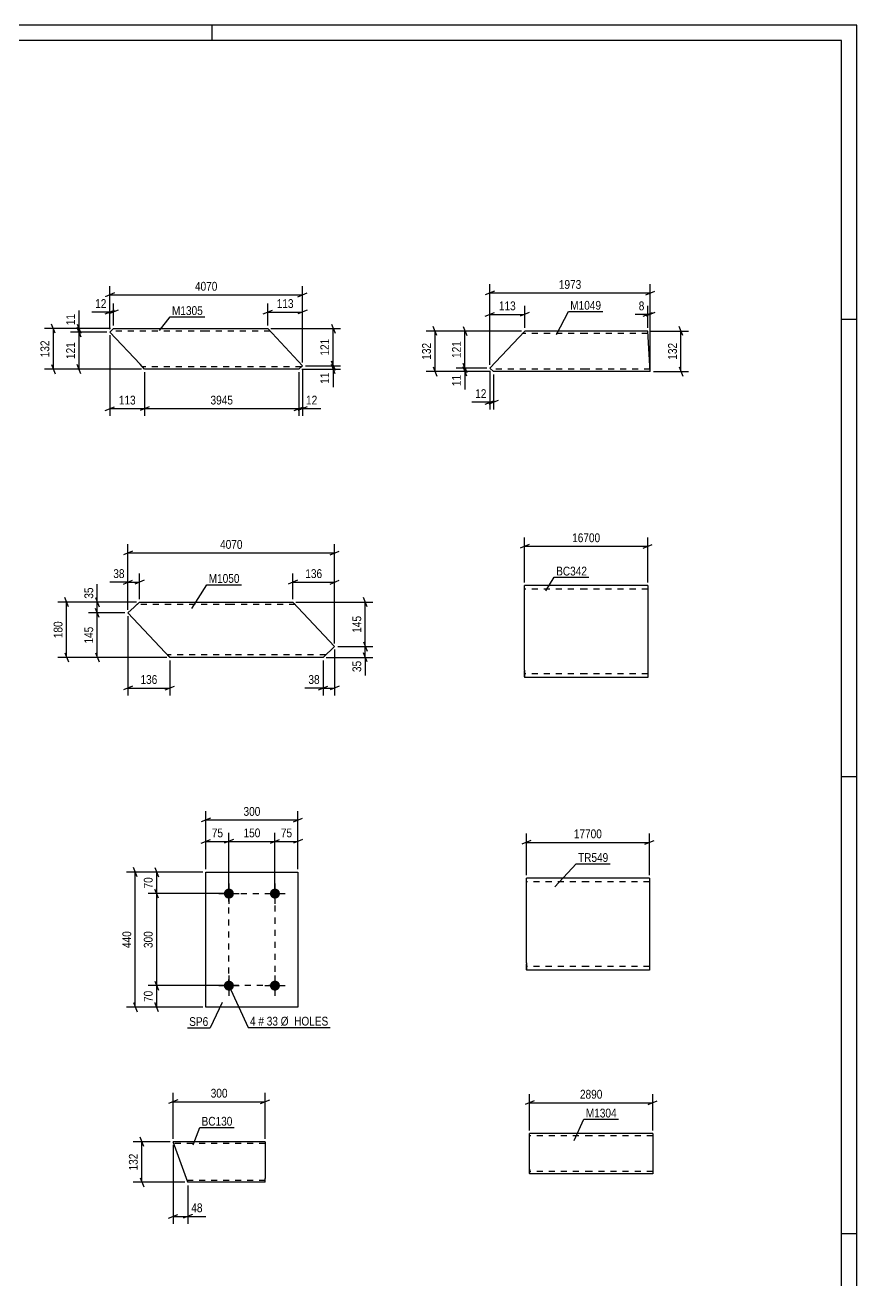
# Model space of a CAD drawing. Header units: millimetres. Extents: x 0 to 1189, y 0 to 841.
# Drawn here: x 918 to 1189, y 432 to 841 of the extents above; entities that cross this region are included whole.
import ezdxf

# ---------------------------------------------------------------- set-up
doc = ezdxf.new("R2010")
doc.units = ezdxf.units.MM
doc.linetypes.add('DXK_LINE_DOT2', pattern=[3.9198, 1.9599, -1.9599])
doc.styles.add('Arial Narrow', font='ARIALN.TTF', dxfattribs={"height": 0.2})

# ---------------------------------------------------------------- blocks, each defined once
blk = doc.blocks.new('Unknown-717048581-1135')
at = {"color": 5, "linetype": 'Continuous'}
for p, q in [((1189, 841), (0, 841)), ((979, 836), (979, 841)), ((1189, 0), (1189, 841)), ((1184, 836), (5, 836)), ((1184, 5), (1184, 836)), ((1189, 745), (1184, 745)), ((1189, 596), (1184, 596)), ((1189, 447), (1184, 447))]:
    blk.add_line(p, q, dxfattribs=at)
blk = doc.blocks.new('Part-717048581-13834 - 13804')
at = {"color": 2, "linetype": 'Continuous'}
for p, q in [((945.61, 740.93), (946.81, 742.06)), ((955.45, 730.46), (945.61, 740.93)), ((946.81, 742.06), (976.96, 742.06)), ((977.06, 742.06), (997.06, 742.06)), ((1008.41, 729.99), (997.06, 742.06)), ((956.96, 728.86), (955.45, 730.46)), ((976.96, 728.86), (956.96, 728.86)), ((1007.2, 728.86), (977.06, 728.86)), ((1007.2, 728.86), (1008.41, 729.99))]:
    blk.add_line(p, q, dxfattribs=at)
at = {"color": 7, "linetype": 'DXK_LINE_DOT2'}
for p, q in [((976.96, 741.26), (945.96, 741.26)), ((997.81, 741.26), (977.06, 741.26)), ((956.84, 728.98), (955.45, 730.46)), ((976.96, 729.66), (956.2, 729.66)), ((1008.05, 729.66), (977.06, 729.66))]:
    blk.add_line(p, q, dxfattribs=at)
blk = doc.blocks.new('Part-717048581-13841 - 13840')
at = {"color": 2, "linetype": 'Continuous'}
for p, q in [((1069.43, 729.22), (1080.78, 741.29)), ((1100.78, 741.29), (1080.78, 741.29)), ((1120.88, 741.29), (1100.88, 741.29)), ((1121.69, 728.09), (1120.88, 741.29)), ((1070.63, 728.09), (1069.43, 729.22)), ((1100.78, 728.09), (1070.63, 728.09)), ((1121.69, 728.09), (1100.88, 728.09))]:
    blk.add_line(p, q, dxfattribs=at)
at = {"color": 7, "linetype": 'DXK_LINE_DOT2'}
for p, q in [((1100.78, 740.49), (1080.03, 740.49)), ((1120.93, 740.49), (1100.88, 740.49)), ((1100.78, 728.89), (1069.78, 728.89)), ((1121.64, 728.89), (1100.88, 728.89)), ((1121.64, 728.89), (1121.64, 728.95))]:
    blk.add_line(p, q, dxfattribs=at)
blk = doc.blocks.new('Part-717048581-13861 - 13860')
at = {"color": 2, "linetype": 'Continuous'}
for p, q in [((953.59, 651.31), (951.53, 649.38)), ((955.29, 652.91), (953.59, 651.31)), ((955.29, 652.91), (985.14, 652.91)), ((985.24, 652.91), (1005.24, 652.91)), ((1005.24, 652.91), (1018.85, 638.45)), ((963.63, 636.51), (951.53, 649.38)), ((1018.85, 638.45), (1015.09, 634.91)), ((965.14, 634.91), (963.63, 636.51)), ((985.14, 634.91), (965.14, 634.91)), ((1015.09, 634.91), (985.24, 634.91))]:
    blk.add_line(p, q, dxfattribs=at)
at = {"color": 7, "linetype": 'DXK_LINE_DOT2'}
for p, q in [((955.29, 652.91), (954.24, 651.93)), ((985.14, 652.11), (954.44, 652.11)), ((1005.99, 652.11), (985.24, 652.11)), ((965.02, 635.04), (963.63, 636.51)), ((985.14, 635.71), (964.39, 635.71)), ((1015.94, 635.71), (985.24, 635.71))]:
    blk.add_line(p, q, dxfattribs=at)
blk = doc.blocks.new('Part-717048581-13868 - 13867')
at = {"color": 2, "linetype": 'Continuous'}
for p, q in [((1102.38, 479.74), (1082.38, 479.74)), ((1082.38, 468.14), (1082.38, 479.74)), ((1122.48, 479.74), (1102.48, 479.74)), ((1122.48, 479.74), (1122.48, 466.54)), ((1082.38, 468.14), (1082.38, 466.54)), ((1102.38, 466.54), (1082.38, 466.54)), ((1122.48, 466.54), (1102.48, 466.54))]:
    blk.add_line(p, q, dxfattribs=at)
at = {"color": 7, "linetype": 'DXK_LINE_DOT2'}
for p, q in [((1102.38, 478.94), (1082.38, 478.94)), ((1122.48, 478.94), (1102.48, 478.94)), ((1082.38, 466.67), (1082.38, 468.14)), ((1082.38, 467.34), (1082.38, 467.4)), ((1102.38, 467.34), (1082.38, 467.34)), ((1122.48, 467.34), (1102.48, 467.34)), ((1122.48, 467.34), (1122.48, 467.4))]:
    blk.add_line(p, q, dxfattribs=at)
blk = doc.blocks.new('Part-717048581-16122 - 16121')
at = {"color": 2, "linetype": 'Continuous'}
for p, q in [((996.23, 477.02), (966.23, 477.02)), ((971.03, 463.82), (966.23, 477.02)), ((996.23, 477.02), (996.23, 476.93)), ((996.23, 476.93), (996.23, 475.82)), ((996.23, 475.82), (996.23, 465.02)), ((996.23, 463.82), (971.03, 463.82)), ((996.23, 463.82), (996.23, 465.02))]:
    blk.add_line(p, q, dxfattribs=at)
at = {"color": 7, "linetype": 'DXK_LINE_DOT2'}
for p, q in [((996.23, 476.42), (966.44, 476.42)), ((996.23, 476.67), (996.23, 475.82)), ((996.23, 464.42), (970.81, 464.42)), ((970.9, 464.17), (971.03, 463.82)), ((996.23, 463.91), (996.23, 464.17)), ((996.23, 463.82), (996.23, 463.91))]:
    blk.add_line(p, q, dxfattribs=at)
blk = doc.blocks.new('Part-717048581-13902 - 13901')
at = {"color": 2, "linetype": 'Continuous'}
for p, q in [((1101.32, 562.93), (1081.32, 562.93)), ((1081.32, 535.33), (1081.32, 562.93)), ((1121.42, 562.93), (1101.42, 562.93)), ((1121.42, 562.93), (1121.42, 532.93)), ((1081.32, 535.33), (1081.32, 532.93)), ((1101.32, 532.93), (1081.32, 532.93)), ((1121.42, 532.93), (1101.42, 532.93))]:
    blk.add_line(p, q, dxfattribs=at)
at = {"color": 7, "linetype": 'DXK_LINE_DOT2'}
for p, q in [((1101.32, 561.73), (1081.32, 561.73)), ((1121.42, 561.73), (1101.42, 561.73)), ((1081.32, 533.11), (1081.32, 535.33)), ((1081.32, 534.13), (1081.32, 534.22)), ((1101.32, 534.13), (1081.32, 534.13)), ((1121.42, 534.13), (1101.42, 534.13)), ((1121.42, 534.13), (1121.42, 534.22))]:
    blk.add_line(p, q, dxfattribs=at)
blk = doc.blocks.new('Part-717048581-13911 - 13910')
at = {"color": 2, "linetype": 'Continuous'}
for p, q in [((976.91, 520.92), (976.91, 564.92)), ((976.91, 564.92), (1006.91, 564.92)), ((1006.91, 564.92), (1006.91, 520.92)), ((1006.91, 520.92), (976.91, 520.92))]:
    blk.add_line(p, q, dxfattribs=at)
blk = doc.blocks.new('Bolt-717048581-13912 - 13910')
at = {"linetype": 'Continuous'}
for points in [[(984.41, 559.57, -1), (984.41, 556.27, -1)], [(999.41, 559.57, -1), (999.41, 556.27, -1)], [(984.41, 529.57, -1), (984.41, 526.27, -1)], [(999.41, 529.57, -1), (999.41, 526.27, -1)]]:
    blk.add_hatch(color=1, dxfattribs=at).paths.add_polyline_path(points)
at = {"color": 1, "linetype": 'Continuous'}
for p, q in [((984.41, 561.22), (984.41, 554.62)), ((999.41, 561.22), (999.41, 554.62)), ((981.11, 557.92), (987.71, 557.92)), ((996.11, 557.92), (1002.71, 557.92)), ((981.11, 527.92), (987.71, 527.92)), ((984.41, 531.22), (984.41, 524.62)), ((996.11, 527.92), (1002.71, 527.92)), ((999.41, 531.22), (999.41, 524.62))]:
    blk.add_line(p, q, dxfattribs=at)
blk = doc.blocks.new('Part-717048581-13993 - 13992')
at = {"color": 2, "linetype": 'Continuous'}
for p, q in [((1100.75, 658.36), (1080.75, 658.36)), ((1080.75, 630.76), (1080.75, 658.36)), ((1120.85, 658.36), (1100.85, 658.36)), ((1120.85, 658.36), (1120.85, 628.36)), ((1080.75, 630.76), (1080.75, 628.36)), ((1100.75, 628.36), (1080.75, 628.36)), ((1120.85, 628.36), (1100.85, 628.36))]:
    blk.add_line(p, q, dxfattribs=at)
at = {"color": 7, "linetype": 'DXK_LINE_DOT2'}
for p, q in [((1100.75, 657.16), (1080.75, 657.16)), ((1120.85, 657.16), (1100.85, 657.16)), ((1080.75, 628.54), (1080.75, 630.76)), ((1080.75, 629.56), (1080.75, 629.65)), ((1100.75, 629.56), (1080.75, 629.56)), ((1120.85, 629.56), (1100.85, 629.56)), ((1120.85, 629.56), (1120.85, 629.65))]:
    blk.add_line(p, q, dxfattribs=at)
blk = doc.blocks.new('Rectangle-717048581-15447 - 13910')
at = {"color": 1, "linetype": 'DXK_LINE_DOT2'}
blk.add_lwpolyline([(984.41, 557.92), (999.41, 557.92), (999.41, 527.92), (984.41, 527.92), (984.41, 557.92)], close=True, dxfattribs=at)
blk = doc.blocks.new('StraightDimension-717048581-15648 - 13804')
at = {"color": 7, "linetype": 'Continuous'}
for p, q in [((945.81, 742.06), (932.76, 742.06)), ((944.61, 740.93), (932.76, 740.93)), ((935.01, 743.56), (936.21, 740.56)), ((936.21, 739.43), (935.01, 742.43)), ((935.61, 740.93), (935.61, 742.06))]:
    blk.add_line(p, q, dxfattribs=at)
at = {"color": 0}
blk.add_wipeout([(934.86, 747.44), (930.66, 747.44), (930.66, 742.59), (934.86, 742.59)], dxfattribs=at)
at = {"color": 7, "linetype": 'Continuous'}
blk.add_line((935.61, 742.06), (935.61, 747.97), dxfattribs=at)
blk.add_line((935.61, 742.06), (935.61, 747.97), dxfattribs=at)
at = {"color": 3, "style": 'Arial Narrow'}
blk.add_text('11', height=2.863, rotation=90.0002, dxfattribs=at).set_placement((934.26, 743.19))
blk = doc.blocks.new('StraightDimension-717048581-14058 - 13804')
at = {"color": 7, "linetype": 'Continuous'}
for p, q in [((947.11, 753.68), (944.11, 752.48)), ((945.61, 741.93), (945.61, 755.93)), ((945.61, 753.08), (1008.41, 753.08)), ((1006.91, 752.48), (1009.91, 753.68)), ((1008.41, 730.99), (1008.41, 755.93))]:
    blk.add_line(p, q, dxfattribs=at)
at = {"color": 0}
blk.add_wipeout([(981.26, 753.83), (981.26, 758.03), (972.75, 758.03), (972.75, 753.83)], dxfattribs=at)
at = {"color": 3, "style": 'Arial Narrow'}
blk.add_text('4070', height=2.863, dxfattribs=at).set_placement((973.35, 754.43))
blk = doc.blocks.new('StraightDimension-717048581-14034 - 13804')
at = {"color": 7, "linetype": 'Continuous'}
for p, q in [((997.06, 743.06), (997.06, 750.31)), ((1008.41, 730.99), (1008.41, 750.31)), ((995.56, 746.86), (998.56, 748.06)), ((997.06, 747.46), (1008.41, 747.46)), ((1009.91, 748.06), (1006.91, 746.86))]:
    blk.add_line(p, q, dxfattribs=at)
at = {"color": 0}
blk.add_wipeout([(1006.07, 748.21), (1006.07, 752.41), (999.39, 752.41), (999.39, 748.21)], dxfattribs=at)
at = {"color": 3, "style": 'Arial Narrow'}
blk.add_text('113', height=2.863, dxfattribs=at).set_placement((999.99, 748.81))
blk = doc.blocks.new('StraightDimension-717048581-14038 - 13804')
at = {"color": 7, "linetype": 'Continuous'}
for p, q in [((945.61, 741.93), (945.61, 750.31)), ((946.81, 743.06), (946.81, 750.31)), ((944.11, 746.86), (947.11, 748.06)), ((948.31, 748.06), (945.31, 746.86)), ((945.61, 747.46), (946.81, 747.46))]:
    blk.add_line(p, q, dxfattribs=at)
at = {"color": 0}
blk.add_wipeout([(945.08, 748.21), (945.08, 752.41), (940.23, 752.41), (940.23, 748.21)], dxfattribs=at)
at = {"color": 7, "linetype": 'Continuous'}
blk.add_line((945.61, 747.46), (939.7, 747.46), dxfattribs=at)
blk.add_line((945.61, 747.46), (939.7, 747.46), dxfattribs=at)
at = {"color": 3, "style": 'Arial Narrow'}
blk.add_text('12', height=2.863, dxfattribs=at).set_placement((940.83, 748.81))
blk = doc.blocks.new('StraightDimension-717048581-15649 - 13804')
at = {"color": 7, "linetype": 'Continuous'}
for p, q in [((944.61, 740.93), (932.76, 740.93)), ((935.01, 742.43), (936.21, 739.43)), ((935.61, 728.86), (935.61, 740.93)), ((955.96, 728.86), (932.76, 728.86)), ((936.21, 727.36), (935.01, 730.36))]:
    blk.add_line(p, q, dxfattribs=at)
at = {"color": 0}
blk.add_wipeout([(934.86, 738.24), (930.66, 738.24), (930.66, 731.55), (934.86, 731.55)], dxfattribs=at)
at = {"color": 3, "style": 'Arial Narrow'}
blk.add_text('121', height=2.863, rotation=90.0002, dxfattribs=at).set_placement((934.26, 732.15))
blk = doc.blocks.new('StraightDimension-717048581-15700 - 13804')
at = {"color": 7, "linetype": 'Continuous'}
for p, q in [((998.06, 742.06), (1020.81, 742.06)), ((1017.81, 743.56), (1019.01, 740.56)), ((1018.41, 729.99), (1018.41, 742.06)), ((1009.41, 729.99), (1020.81, 729.99)), ((1019.01, 728.49), (1017.81, 731.49))]:
    blk.add_line(p, q, dxfattribs=at)
at = {"color": 0}
blk.add_wipeout([(1017.66, 739.37), (1013.46, 739.37), (1013.46, 732.68), (1017.66, 732.68)], dxfattribs=at)
at = {"color": 3, "style": 'Arial Narrow'}
blk.add_text('121', height=2.863, rotation=90.0002, dxfattribs=at).set_placement((1017.06, 733.28))
blk = doc.blocks.new('StraightDimension-717048581-15701 - 13804')
at = {"color": 7, "linetype": 'Continuous'}
for p, q in [((1008.2, 728.86), (1020.81, 728.86)), ((1009.41, 729.99), (1020.81, 729.99)), ((1017.81, 731.49), (1019.01, 728.49)), ((1019.01, 727.36), (1017.81, 730.36)), ((1018.41, 728.86), (1018.41, 729.99))]:
    blk.add_line(p, q, dxfattribs=at)
at = {"color": 0}
blk.add_wipeout([(1017.66, 728.34), (1013.46, 728.34), (1013.46, 723.48), (1017.66, 723.48)], dxfattribs=at)
at = {"color": 7, "linetype": 'Continuous'}
blk.add_line((1018.41, 728.86), (1018.41, 722.95), dxfattribs=at)
blk.add_line((1018.41, 728.86), (1018.41, 722.95), dxfattribs=at)
at = {"color": 3, "style": 'Arial Narrow'}
blk.add_text('11', height=2.863, rotation=90.0002, dxfattribs=at).set_placement((1017.06, 724.08))
blk = doc.blocks.new('StraightDimension-717048581-15815 - 13804')
at = {"color": 7, "linetype": 'Continuous'}
for p, q in [((945.81, 742.06), (924.38, 742.06)), ((927.83, 740.56), (926.63, 743.56)), ((927.23, 728.86), (927.23, 742.06)), ((955.96, 728.86), (924.38, 728.86)), ((926.63, 730.36), (927.83, 727.36))]:
    blk.add_line(p, q, dxfattribs=at)
at = {"color": 0}
blk.add_wipeout([(926.48, 738.8), (922.28, 738.8), (922.28, 732.12), (926.48, 732.12)], dxfattribs=at)
at = {"color": 3, "style": 'Arial Narrow'}
blk.add_text('132', height=2.863, rotation=90.0002, dxfattribs=at).set_placement((925.88, 732.72))
blk = doc.blocks.new('StraightDimension-717048581-15835 - 13804')
at = {"color": 7, "linetype": 'Continuous'}
for p, q in [((1008.41, 728.99), (1008.41, 713.59)), ((1007.2, 727.86), (1007.2, 713.59)), ((1005.7, 715.39), (1008.7, 716.59)), ((1009.91, 716.59), (1006.91, 715.39)), ((1007.2, 715.99), (1008.41, 715.99))]:
    blk.add_line(p, q, dxfattribs=at)
at = {"color": 0}
blk.add_wipeout([(1013.79, 716.74), (1013.79, 720.94), (1008.93, 720.94), (1008.93, 716.74)], dxfattribs=at)
at = {"color": 7, "linetype": 'Continuous'}
blk.add_line((1008.41, 715.99), (1014.31, 715.99), dxfattribs=at)
blk.add_line((1008.41, 715.99), (1014.31, 715.99), dxfattribs=at)
at = {"color": 3, "style": 'Arial Narrow'}
blk.add_text('12', height=2.863, dxfattribs=at).set_placement((1009.53, 717.34))
blk = doc.blocks.new('StraightDimension-717048581-15836 - 13804')
at = {"color": 7, "linetype": 'Continuous'}
for p, q in [((956.96, 727.86), (956.96, 713.59)), ((1007.2, 727.86), (1007.2, 713.59)), ((958.46, 716.59), (955.46, 715.39)), ((956.96, 715.99), (1007.2, 715.99)), ((1005.7, 715.39), (1008.7, 716.59))]:
    blk.add_line(p, q, dxfattribs=at)
at = {"color": 0}
blk.add_wipeout([(986.34, 716.74), (986.34, 720.94), (977.82, 720.94), (977.82, 716.74)], dxfattribs=at)
at = {"color": 3, "style": 'Arial Narrow'}
blk.add_text('3945', height=2.863, dxfattribs=at).set_placement((978.42, 717.34))
blk = doc.blocks.new('StraightDimension-717048581-15837 - 13804')
at = {"color": 7, "linetype": 'Continuous'}
for p, q in [((945.61, 739.93), (945.61, 713.59)), ((956.96, 727.86), (956.96, 713.59)), ((944.11, 715.39), (947.11, 716.59)), ((945.61, 715.99), (956.96, 715.99)), ((958.46, 716.59), (955.46, 715.39))]:
    blk.add_line(p, q, dxfattribs=at)
at = {"color": 0}
blk.add_wipeout([(954.62, 716.74), (954.62, 720.94), (947.94, 720.94), (947.94, 716.74)], dxfattribs=at)
at = {"color": 3, "style": 'Arial Narrow'}
blk.add_text('113', height=2.863, dxfattribs=at).set_placement((948.54, 717.34))
blk = doc.blocks.new('StraightDimension-717048581-14088 - 13840')
at = {"color": 7, "linetype": 'Continuous'}
for p, q in [((1070.93, 754.29), (1067.93, 753.09)), ((1069.43, 730.22), (1069.43, 756.54)), ((1069.43, 753.69), (1121.69, 753.69)), ((1120.19, 753.09), (1123.19, 754.29)), ((1121.69, 729.09), (1121.69, 756.54))]:
    blk.add_line(p, q, dxfattribs=at)
at = {"color": 0}
blk.add_wipeout([(1099.82, 754.44), (1099.82, 758.64), (1091.3, 758.64), (1091.3, 754.44)], dxfattribs=at)
at = {"color": 3, "style": 'Arial Narrow'}
blk.add_text('1973', height=2.863, dxfattribs=at).set_placement((1091.9, 755.04))
blk = doc.blocks.new('StraightDimension-717048581-14082 - 13840')
at = {"color": 7, "linetype": 'Continuous'}
for p, q in [((1121.88, 741.29), (1134.09, 741.29)), ((1132.29, 739.79), (1131.09, 742.79)), ((1131.69, 728.09), (1131.69, 741.29)), ((1122.69, 728.09), (1134.09, 728.09)), ((1131.09, 729.59), (1132.29, 726.59))]:
    blk.add_line(p, q, dxfattribs=at)
at = {"color": 0}
blk.add_wipeout([(1130.94, 738.03), (1126.74, 738.03), (1126.74, 731.34), (1130.94, 731.34)], dxfattribs=at)
at = {"color": 3, "style": 'Arial Narrow'}
blk.add_text('132', height=2.863, rotation=90.0002, dxfattribs=at).set_placement((1130.34, 731.94))
blk = doc.blocks.new('StraightDimension-717048581-14062 - 13840')
at = {"color": 7, "linetype": 'Continuous'}
for p, q in [((1120.88, 742.29), (1120.88, 749.55)), ((1121.69, 729.09), (1121.69, 749.55)), ((1119.38, 746.1), (1122.38, 747.3)), ((1123.19, 747.3), (1120.19, 746.1)), ((1120.88, 746.7), (1121.69, 746.7))]:
    blk.add_line(p, q, dxfattribs=at)
at = {"color": 0}
blk.add_wipeout([(1120.36, 747.45), (1120.36, 751.65), (1117.33, 751.65), (1117.33, 747.45)], dxfattribs=at)
at = {"color": 7, "linetype": 'Continuous'}
blk.add_line((1120.88, 746.7), (1116.8, 746.7), dxfattribs=at)
blk.add_line((1120.88, 746.7), (1116.8, 746.7), dxfattribs=at)
at = {"color": 3, "style": 'Arial Narrow'}
blk.add_text('8', height=2.86, dxfattribs=at).set_placement((1117.93, 748.05))
blk = doc.blocks.new('StraightDimension-717048581-15878 - 13840')
at = {"color": 7, "linetype": 'Continuous'}
for p, q in [((1079.78, 741.29), (1058.46, 741.29)), ((1060.71, 742.79), (1061.91, 739.79)), ((1061.31, 729.22), (1061.31, 741.29)), ((1068.43, 729.22), (1058.46, 729.22)), ((1061.91, 727.72), (1060.71, 730.72))]:
    blk.add_line(p, q, dxfattribs=at)
at = {"color": 0}
blk.add_wipeout([(1060.56, 738.59), (1056.36, 738.59), (1056.36, 731.91), (1060.56, 731.91)], dxfattribs=at)
at = {"color": 3, "style": 'Arial Narrow'}
blk.add_text('121', height=2.863, rotation=90.0002, dxfattribs=at).set_placement((1059.96, 732.51))
blk = doc.blocks.new('StraightDimension-717048581-14070 - 13840')
at = {"color": 7, "linetype": 'Continuous'}
for p, q in [((1069.43, 728.22), (1069.43, 715.69)), ((1070.63, 727.09), (1070.63, 715.69)), ((1067.93, 717.49), (1070.93, 718.69)), ((1072.13, 718.69), (1069.13, 717.49)), ((1069.43, 718.09), (1070.63, 718.09))]:
    blk.add_line(p, q, dxfattribs=at)
at = {"color": 0}
blk.add_wipeout([(1068.91, 718.84), (1068.91, 723.04), (1064.05, 723.04), (1064.05, 718.84)], dxfattribs=at)
at = {"color": 7, "linetype": 'Continuous'}
blk.add_line((1069.43, 718.09), (1063.52, 718.09), dxfattribs=at)
blk.add_line((1069.43, 718.09), (1063.52, 718.09), dxfattribs=at)
at = {"color": 3, "style": 'Arial Narrow'}
blk.add_text('12', height=2.863, dxfattribs=at).set_placement((1064.65, 719.44))
blk = doc.blocks.new('StraightDimension-717048581-14066 - 13840')
at = {"color": 7, "linetype": 'Continuous'}
for p, q in [((1069.43, 730.22), (1069.43, 749.55)), ((1080.78, 742.29), (1080.78, 749.55)), ((1067.93, 746.1), (1070.93, 747.3)), ((1069.43, 746.7), (1080.78, 746.7)), ((1082.28, 747.3), (1079.28, 746.1))]:
    blk.add_line(p, q, dxfattribs=at)
at = {"color": 0}
blk.add_wipeout([(1078.45, 747.45), (1078.45, 751.65), (1071.76, 751.65), (1071.76, 747.45)], dxfattribs=at)
at = {"color": 3, "style": 'Arial Narrow'}
blk.add_text('113', height=2.863, dxfattribs=at).set_placement((1072.36, 748.05))
blk = doc.blocks.new('StraightDimension-717048581-15879 - 13840')
at = {"color": 7, "linetype": 'Continuous'}
for p, q in [((1068.43, 729.22), (1058.46, 729.22)), ((1069.63, 728.09), (1058.46, 728.09)), ((1060.71, 730.72), (1061.91, 727.72)), ((1061.91, 726.59), (1060.71, 729.59)), ((1061.31, 728.09), (1061.31, 729.22))]:
    blk.add_line(p, q, dxfattribs=at)
at = {"color": 0}
blk.add_wipeout([(1060.56, 727.56), (1056.36, 727.56), (1056.36, 722.71), (1060.56, 722.71)], dxfattribs=at)
at = {"color": 7, "linetype": 'Continuous'}
blk.add_line((1061.31, 728.09), (1061.31, 722.18), dxfattribs=at)
blk.add_line((1061.31, 728.09), (1061.31, 722.18), dxfattribs=at)
at = {"color": 3, "style": 'Arial Narrow'}
blk.add_text('11', height=2.863, rotation=90.0002, dxfattribs=at).set_placement((1059.96, 723.31))
blk = doc.blocks.new('StraightDimension-717048581-15978 - 13840')
at = {"color": 7, "linetype": 'Continuous'}
for p, q in [((1079.78, 741.29), (1048.7, 741.29)), ((1052.15, 739.79), (1050.95, 742.79)), ((1051.55, 728.09), (1051.55, 741.29)), ((1069.63, 728.09), (1048.7, 728.09)), ((1050.95, 729.59), (1052.15, 726.59))]:
    blk.add_line(p, q, dxfattribs=at)
at = {"color": 0}
blk.add_wipeout([(1050.8, 738.03), (1046.6, 738.03), (1046.6, 731.34), (1050.8, 731.34)], dxfattribs=at)
at = {"color": 3, "style": 'Arial Narrow'}
blk.add_text('132', height=2.863, rotation=90.0002, dxfattribs=at).set_placement((1050.2, 731.94))
blk = doc.blocks.new('StraightDimension-717048581-14134 - 13860')
at = {"color": 7, "linetype": 'Continuous'}
for p, q in [((950.03, 658.83), (953.03, 660.03)), ((951.53, 650.38), (951.53, 662.28)), ((951.53, 659.43), (955.29, 659.43)), ((956.79, 660.03), (953.79, 658.83)), ((955.29, 653.91), (955.29, 662.28))]:
    blk.add_line(p, q, dxfattribs=at)
at = {"color": 0}
blk.add_wipeout([(951.01, 660.18), (951.01, 664.38), (946.15, 664.38), (946.15, 660.18)], dxfattribs=at)
at = {"color": 7, "linetype": 'Continuous'}
blk.add_line((951.53, 659.43), (945.63, 659.43), dxfattribs=at)
blk.add_line((951.53, 659.43), (945.63, 659.43), dxfattribs=at)
at = {"color": 3, "style": 'Arial Narrow'}
blk.add_text('38', height=2.863, dxfattribs=at).set_placement((946.75, 660.78))
blk = doc.blocks.new('StraightDimension-717048581-14126 - 13860')
at = {"color": 7, "linetype": 'Continuous'}
for p, q in [((951.53, 648.38), (951.53, 622.51)), ((965.14, 633.91), (965.14, 622.51)), ((953.03, 625.51), (950.03, 624.31)), ((951.53, 624.91), (965.14, 624.91)), ((963.64, 624.31), (966.64, 625.51))]:
    blk.add_line(p, q, dxfattribs=at)
at = {"color": 0}
blk.add_wipeout([(961.68, 625.66), (961.68, 629.86), (954.99, 629.86), (954.99, 625.66)], dxfattribs=at)
at = {"color": 3, "style": 'Arial Narrow'}
blk.add_text('136', height=2.863, dxfattribs=at).set_placement((955.59, 626.26))
blk = doc.blocks.new('StraightDimension-717048581-14138 - 13860')
at = {"color": 7, "linetype": 'Continuous'}
for p, q in [((940.93, 654.41), (942.13, 651.41)), ((954.29, 652.91), (938.68, 652.91)), ((942.13, 647.88), (940.93, 650.88)), ((941.53, 649.38), (941.53, 652.91)), ((950.53, 649.38), (938.68, 649.38))]:
    blk.add_line(p, q, dxfattribs=at)
at = {"color": 0}
blk.add_wipeout([(940.78, 658.3), (936.58, 658.3), (936.58, 653.44), (940.78, 653.44)], dxfattribs=at)
at = {"color": 7, "linetype": 'Continuous'}
blk.add_line((941.53, 652.91), (941.53, 658.82), dxfattribs=at)
blk.add_line((941.53, 652.91), (941.53, 658.82), dxfattribs=at)
at = {"color": 3, "style": 'Arial Narrow'}
blk.add_text('35', height=2.863, rotation=90.0002, dxfattribs=at).set_placement((940.18, 654.04))
blk = doc.blocks.new('StraightDimension-717048581-14130 - 13860')
at = {"color": 7, "linetype": 'Continuous'}
for p, q in [((1006.74, 660.03), (1003.74, 658.83)), ((1005.24, 653.91), (1005.24, 662.28)), ((1005.24, 659.43), (1018.85, 659.43)), ((1017.35, 658.83), (1020.35, 660.03)), ((1018.85, 639.45), (1018.85, 662.28))]:
    blk.add_line(p, q, dxfattribs=at)
at = {"color": 0}
blk.add_wipeout([(1015.38, 660.18), (1015.38, 664.38), (1008.7, 664.38), (1008.7, 660.18)], dxfattribs=at)
at = {"color": 3, "style": 'Arial Narrow'}
blk.add_text('136', height=2.863, dxfattribs=at).set_placement((1009.3, 660.78))
blk = doc.blocks.new('StraightDimension-717048581-14122 - 13860')
at = {"color": 7, "linetype": 'Continuous'}
for p, q in [((1018.85, 637.45), (1018.85, 622.51)), ((1015.09, 633.91), (1015.09, 622.51)), ((1013.59, 624.31), (1016.59, 625.51)), ((1015.09, 624.91), (1018.85, 624.91)), ((1020.35, 625.51), (1017.35, 624.31))]:
    blk.add_line(p, q, dxfattribs=at)
at = {"color": 0}
blk.add_wipeout([(1014.56, 625.66), (1014.56, 629.86), (1009.71, 629.86), (1009.71, 625.66)], dxfattribs=at)
at = {"color": 7, "linetype": 'Continuous'}
blk.add_line((1015.09, 624.91), (1009.18, 624.91), dxfattribs=at)
blk.add_line((1015.09, 624.91), (1009.18, 624.91), dxfattribs=at)
at = {"color": 3, "style": 'Arial Narrow'}
blk.add_text('38', height=2.863, dxfattribs=at).set_placement((1010.31, 626.26))
blk = doc.blocks.new('StraightDimension-717048581-14139 - 13860')
at = {"color": 7, "linetype": 'Continuous'}
for p, q in [((942.13, 647.88), (940.93, 650.88)), ((950.53, 649.38), (938.68, 649.38)), ((941.53, 634.91), (941.53, 649.38)), ((964.14, 634.91), (938.68, 634.91)), ((940.93, 636.41), (942.13, 633.41))]:
    blk.add_line(p, q, dxfattribs=at)
at = {"color": 0}
blk.add_wipeout([(940.78, 645.49), (936.58, 645.49), (936.58, 638.81), (940.78, 638.81)], dxfattribs=at)
at = {"color": 3, "style": 'Arial Narrow'}
blk.add_text('145', height=2.863, rotation=90.0002, dxfattribs=at).set_placement((940.18, 639.41))
blk = doc.blocks.new('StraightDimension-717048581-14146 - 13860')
at = {"color": 7, "linetype": 'Continuous'}
for p, q in [((1029.45, 651.41), (1028.25, 654.41)), ((1006.24, 652.91), (1031.25, 652.91)), ((1028.85, 638.45), (1028.85, 652.91)), ((1019.85, 638.45), (1031.25, 638.45)), ((1028.25, 639.95), (1029.45, 636.95))]:
    blk.add_line(p, q, dxfattribs=at)
at = {"color": 0}
blk.add_wipeout([(1028.1, 649.02), (1023.9, 649.02), (1023.9, 642.34), (1028.1, 642.34)], dxfattribs=at)
at = {"color": 3, "style": 'Arial Narrow'}
blk.add_text('145', height=2.863, rotation=90.0002, dxfattribs=at).set_placement((1027.5, 642.94))
blk = doc.blocks.new('StraightDimension-717048581-14147 - 13860')
at = {"color": 7, "linetype": 'Continuous'}
for p, q in [((1019.85, 638.45), (1031.25, 638.45)), ((1028.25, 639.95), (1029.45, 636.95)), ((1028.85, 634.91), (1028.85, 638.45)), ((1016.09, 634.91), (1031.25, 634.91)), ((1029.45, 633.41), (1028.25, 636.41))]:
    blk.add_line(p, q, dxfattribs=at)
at = {"color": 0}
blk.add_wipeout([(1028.1, 634.39), (1023.9, 634.39), (1023.9, 629.53), (1028.1, 629.53)], dxfattribs=at)
at = {"color": 7, "linetype": 'Continuous'}
blk.add_line((1028.85, 634.91), (1028.85, 629.01), dxfattribs=at)
blk.add_line((1028.85, 634.91), (1028.85, 629.01), dxfattribs=at)
at = {"color": 3, "style": 'Arial Narrow'}
blk.add_text('35', height=2.863, rotation=90.0002, dxfattribs=at).set_placement((1027.5, 630.13))
blk = doc.blocks.new('StraightDimension-717048581-14154 - 13860')
at = {"color": 7, "linetype": 'Continuous'}
for p, q in [((951.53, 650.38), (951.53, 671.8)), ((1018.85, 639.45), (1018.85, 671.8)), ((953.03, 669.55), (950.03, 668.35)), ((951.53, 668.95), (1018.85, 668.95)), ((1017.35, 668.35), (1020.35, 669.55))]:
    blk.add_line(p, q, dxfattribs=at)
at = {"color": 0}
blk.add_wipeout([(989.44, 669.7), (989.44, 673.9), (980.93, 673.9), (980.93, 669.7)], dxfattribs=at)
at = {"color": 3, "style": 'Arial Narrow'}
blk.add_text('4070', height=2.863, dxfattribs=at).set_placement((981.53, 670.3))
blk = doc.blocks.new('StraightDimension-717048581-16091 - 13860')
at = {"color": 7, "linetype": 'Continuous'}
for p, q in [((932.13, 651.41), (930.93, 654.41)), ((954.29, 652.91), (928.68, 652.91)), ((931.53, 634.91), (931.53, 652.91)), ((964.14, 634.91), (928.68, 634.91)), ((930.93, 636.41), (932.13, 633.41))]:
    blk.add_line(p, q, dxfattribs=at)
at = {"color": 0}
blk.add_wipeout([(930.78, 647.26), (926.58, 647.26), (926.58, 640.57), (930.78, 640.57)], dxfattribs=at)
at = {"color": 3, "style": 'Arial Narrow'}
blk.add_text('180', height=2.863, rotation=90.0002, dxfattribs=at).set_placement((930.18, 641.17))
blk = doc.blocks.new('StraightDimension-717048581-14158 - 13867')
at = {"color": 7, "linetype": 'Continuous'}
for p, q in [((1082.38, 480.74), (1082.38, 492.59)), ((1122.48, 480.74), (1122.48, 492.59)), ((1083.88, 490.34), (1080.88, 489.14)), ((1082.38, 489.74), (1122.48, 489.74)), ((1120.98, 489.14), (1123.98, 490.34))]:
    blk.add_line(p, q, dxfattribs=at)
at = {"color": 0}
blk.add_wipeout([(1106.69, 490.49), (1106.69, 494.69), (1098.18, 494.69), (1098.18, 490.49)], dxfattribs=at)
at = {"color": 3, "style": 'Arial Narrow'}
blk.add_text('2890', height=2.863, dxfattribs=at).set_placement((1098.78, 491.09))
blk = doc.blocks.new('StraightDimension-717048581-16128 - 16121')
at = {"color": 7, "linetype": 'Continuous'}
for p, q in [((966.23, 478.02), (966.23, 492.93)), ((996.23, 478.02), (996.23, 492.93)), ((967.73, 490.68), (964.73, 489.48)), ((966.23, 490.08), (996.23, 490.08)), ((994.73, 489.48), (997.73, 490.68))]:
    blk.add_line(p, q, dxfattribs=at)
at = {"color": 0}
blk.add_wipeout([(984.57, 490.83), (984.57, 495.03), (977.88, 495.03), (977.88, 490.83)], dxfattribs=at)
at = {"color": 3, "style": 'Arial Narrow'}
blk.add_text('300', height=2.863, dxfattribs=at).set_placement((978.48, 491.43))
blk = doc.blocks.new('StraightDimension-717048581-16157 - 16121')
at = {"color": 7, "linetype": 'Continuous'}
for p, q in [((956.65, 475.52), (955.45, 478.52)), ((965.23, 477.02), (953.2, 477.02)), ((956.05, 463.82), (956.05, 477.02)), ((970.03, 463.82), (953.2, 463.82)), ((955.45, 465.32), (956.65, 462.32))]:
    blk.add_line(p, q, dxfattribs=at)
at = {"color": 0}
blk.add_wipeout([(955.3, 473.76), (951.1, 473.76), (951.1, 467.08), (955.3, 467.08)], dxfattribs=at)
at = {"color": 3, "style": 'Arial Narrow'}
blk.add_text('132', height=2.863, rotation=90.0002, dxfattribs=at).set_placement((954.7, 467.68))
blk = doc.blocks.new('StraightDimension-717048581-16139 - 16121')
at = {"color": 7, "linetype": 'Continuous'}
for p, q in [((966.23, 476.02), (966.23, 450.32)), ((971.03, 462.82), (971.03, 450.32)), ((964.73, 452.12), (967.73, 453.32)), ((966.23, 452.72), (971.03, 452.72)), ((972.53, 453.32), (969.53, 452.12))]:
    blk.add_line(p, q, dxfattribs=at)
at = {"color": 0}
blk.add_wipeout([(976.41, 453.47), (976.41, 457.67), (971.55, 457.67), (971.55, 453.47)], dxfattribs=at)
at = {"color": 7, "linetype": 'Continuous'}
blk.add_line((971.03, 452.72), (976.94, 452.72), dxfattribs=at)
blk.add_line((971.03, 452.72), (976.94, 452.72), dxfattribs=at)
at = {"color": 3, "style": 'Arial Narrow'}
blk.add_text('48', height=2.863, dxfattribs=at).set_placement((972.15, 454.07))
blk = doc.blocks.new('StraightDimension-717048581-14178 - 13901')
at = {"color": 7, "linetype": 'Continuous'}
for p, q in [((1081.32, 563.93), (1081.32, 577.47)), ((1121.42, 563.93), (1121.42, 577.47)), ((1082.82, 575.22), (1079.82, 574.02)), ((1081.32, 574.62), (1121.42, 574.62)), ((1119.92, 574.02), (1122.92, 575.22))]:
    blk.add_line(p, q, dxfattribs=at)
at = {"color": 0}
blk.add_wipeout([(1106.54, 575.37), (1106.54, 579.57), (1096.19, 579.57), (1096.19, 575.37)], dxfattribs=at)
at = {"color": 3, "style": 'Arial Narrow'}
blk.add_text('17700', height=2.863, dxfattribs=at).set_placement((1096.79, 575.97))
blk = doc.blocks.new('StraightDimension-717048581-14210 - 13910')
at = {"color": 7, "linetype": 'Continuous'}
for p, q in [((978.41, 582.52), (975.41, 581.32)), ((976.91, 565.92), (976.91, 584.77)), ((976.91, 581.92), (1006.91, 581.92)), ((1005.41, 581.32), (1008.41, 582.52)), ((1006.91, 565.92), (1006.91, 584.77))]:
    blk.add_line(p, q, dxfattribs=at)
at = {"color": 0}
blk.add_wipeout([(995.25, 582.67), (995.25, 586.87), (988.57, 586.87), (988.57, 582.67)], dxfattribs=at)
at = {"color": 3, "style": 'Arial Narrow'}
blk.add_text('300', height=2.863, dxfattribs=at).set_placement((989.17, 583.27))
blk = doc.blocks.new('StraightDimension-717048581-14184 - 13910')
at = {"color": 7, "linetype": 'Continuous'}
for p, q in [((983.41, 527.92), (958.06, 527.92)), ((960.31, 529.42), (961.51, 526.42)), ((960.91, 520.92), (960.91, 527.92)), ((975.91, 520.92), (958.06, 520.92)), ((961.51, 519.42), (960.31, 522.42))]:
    blk.add_line(p, q, dxfattribs=at)
at = {"color": 0}
blk.add_wipeout([(960.16, 526.85), (955.96, 526.85), (955.96, 521.99), (960.16, 521.99)], dxfattribs=at)
at = {"color": 3, "style": 'Arial Narrow'}
blk.add_text('70', height=2.863, rotation=90.0002, dxfattribs=at).set_placement((959.56, 522.59))
blk = doc.blocks.new('StraightDimension-717048581-14183 - 13910')
at = {"color": 7, "linetype": 'Continuous'}
for p, q in [((983.41, 557.92), (958.06, 557.92)), ((961.51, 556.42), (960.31, 559.42)), ((960.91, 527.92), (960.91, 557.92)), ((983.41, 527.92), (958.06, 527.92)), ((960.31, 529.42), (961.51, 526.42))]:
    blk.add_line(p, q, dxfattribs=at)
at = {"color": 0}
blk.add_wipeout([(960.16, 546.26), (955.96, 546.26), (955.96, 539.58), (960.16, 539.58)], dxfattribs=at)
at = {"color": 3, "style": 'Arial Narrow'}
blk.add_text('300', height=2.863, rotation=90.0002, dxfattribs=at).set_placement((959.56, 540.18))
blk = doc.blocks.new('StraightDimension-717048581-14182 - 13910')
at = {"color": 7, "linetype": 'Continuous'}
for p, q in [((975.91, 564.92), (958.06, 564.92)), ((960.31, 566.42), (961.51, 563.42)), ((960.91, 557.92), (960.91, 564.92)), ((983.41, 557.92), (958.06, 557.92)), ((961.51, 556.42), (960.31, 559.42))]:
    blk.add_line(p, q, dxfattribs=at)
at = {"color": 0}
blk.add_wipeout([(960.16, 563.85), (955.96, 563.85), (955.96, 558.99), (960.16, 558.99)], dxfattribs=at)
at = {"color": 3, "style": 'Arial Narrow'}
blk.add_text('70', height=2.863, rotation=90.0002, dxfattribs=at).set_placement((959.56, 559.59))
blk = doc.blocks.new('StraightDimension-717048581-14194 - 13910')
at = {"color": 7, "linetype": 'Continuous'}
for p, q in [((975.91, 564.92), (951.06, 564.92)), ((954.51, 563.42), (953.31, 566.42)), ((953.91, 520.92), (953.91, 564.92)), ((975.91, 520.92), (951.06, 520.92)), ((953.31, 522.42), (954.51, 519.42))]:
    blk.add_line(p, q, dxfattribs=at)
at = {"color": 0}
blk.add_wipeout([(953.16, 546.26), (948.96, 546.26), (948.96, 539.58), (953.16, 539.58)], dxfattribs=at)
at = {"color": 3, "style": 'Arial Narrow'}
blk.add_text('440', height=2.863, rotation=90.0002, dxfattribs=at).set_placement((952.56, 540.18))
blk = doc.blocks.new('StraightDimension-717048581-14198 - 13910')
at = {"color": 7, "linetype": 'Continuous'}
for p, q in [((999.41, 558.92), (999.41, 577.77)), ((1006.91, 565.92), (1006.91, 577.77)), ((997.91, 574.32), (1000.91, 575.52)), ((999.41, 574.92), (1006.91, 574.92)), ((1008.41, 575.52), (1005.41, 574.32))]:
    blk.add_line(p, q, dxfattribs=at)
at = {"color": 0}
blk.add_wipeout([(1005.59, 575.67), (1005.59, 579.87), (1000.73, 579.87), (1000.73, 575.67)], dxfattribs=at)
at = {"color": 3, "style": 'Arial Narrow'}
blk.add_text('75', height=2.863, dxfattribs=at).set_placement((1001.33, 576.27))
blk = doc.blocks.new('StraightDimension-717048581-14199 - 13910')
at = {"color": 7, "linetype": 'Continuous'}
for p, q in [((984.41, 558.92), (984.41, 577.77)), ((999.41, 558.92), (999.41, 577.77)), ((985.91, 575.52), (982.91, 574.32)), ((984.41, 574.92), (999.41, 574.92)), ((997.91, 574.32), (1000.91, 575.52))]:
    blk.add_line(p, q, dxfattribs=at)
at = {"color": 0}
blk.add_wipeout([(995.25, 575.67), (995.25, 579.87), (988.57, 579.87), (988.57, 575.67)], dxfattribs=at)
at = {"color": 3, "style": 'Arial Narrow'}
blk.add_text('150', height=2.863, dxfattribs=at).set_placement((989.17, 576.27))
blk = doc.blocks.new('StraightDimension-717048581-14200 - 13910')
at = {"color": 7, "linetype": 'Continuous'}
for p, q in [((976.91, 565.92), (976.91, 577.77)), ((984.41, 558.92), (984.41, 577.77)), ((975.41, 574.32), (978.41, 575.52)), ((976.91, 574.92), (984.41, 574.92)), ((985.91, 575.52), (982.91, 574.32))]:
    blk.add_line(p, q, dxfattribs=at)
at = {"color": 0}
blk.add_wipeout([(983.09, 575.67), (983.09, 579.87), (978.23, 579.87), (978.23, 575.67)], dxfattribs=at)
at = {"color": 3, "style": 'Arial Narrow'}
blk.add_text('75', height=2.863, dxfattribs=at).set_placement((978.83, 576.27))
blk = doc.blocks.new('StraightDimension-717048581-14330 - 13992')
at = {"color": 7, "linetype": 'Continuous'}
for p, q in [((1082.25, 671.72), (1079.25, 670.52)), ((1080.75, 659.36), (1080.75, 673.97)), ((1080.75, 671.12), (1120.85, 671.12)), ((1119.35, 670.52), (1122.35, 671.72)), ((1120.85, 659.36), (1120.85, 673.97))]:
    blk.add_line(p, q, dxfattribs=at)
at = {"color": 0}
blk.add_wipeout([(1105.97, 671.87), (1105.97, 676.07), (1095.63, 676.07), (1095.63, 671.87)], dxfattribs=at)
at = {"color": 3, "style": 'Arial Narrow'}
blk.add_text('16700', height=2.863, dxfattribs=at).set_placement((1096.23, 672.47))
blk = doc.blocks.new('Mark-717048581-14333 - 13804')
at = {"color": 0}
blk.add_wipeout([(975.91, 746.5), (975.91, 749.5), (965.86, 749.5), (965.86, 746.5)], dxfattribs=at)
blk.add_wipeout([(975.91, 746.5), (975.91, 749.5), (965.86, 749.5), (965.86, 746.5)], dxfattribs=at)
at = {"color": 30, "linetype": 'Continuous'}
for p, q in [((961.84, 741.49), (965.26, 745.9)), ((965.26, 745.9), (976.51, 745.9))]:
    blk.add_line(p, q, dxfattribs=at)
at = {"color": 3, "style": 'Arial Narrow'}
blk.add_text('M1305', height=2.863, dxfattribs=at).set_placement((965.86, 746.5))
blk = doc.blocks.new('Mark-717048581-14336 - 13840')
at = {"color": 0}
blk.add_wipeout([(1105.66, 748.23), (1105.66, 751.23), (1095.61, 751.23), (1095.61, 748.23)], dxfattribs=at)
blk.add_wipeout([(1105.66, 748.23), (1105.66, 751.23), (1095.61, 751.23), (1095.61, 748.23)], dxfattribs=at)
at = {"color": 30, "linetype": 'Continuous'}
for p, q in [((1091.14, 740.2), (1095.01, 747.63)), ((1095.01, 747.63), (1106.26, 747.63))]:
    blk.add_line(p, q, dxfattribs=at)
at = {"color": 3, "style": 'Arial Narrow'}
blk.add_text('M1049', height=2.863, dxfattribs=at).set_placement((1095.61, 748.23))
blk = doc.blocks.new('Mark-717048581-14342 - 13860')
at = {"color": 0}
blk.add_wipeout([(987.87, 659.21), (987.87, 662.21), (977.82, 662.21), (977.82, 659.21)], dxfattribs=at)
blk.add_wipeout([(987.87, 659.21), (987.87, 662.21), (977.82, 662.21), (977.82, 659.21)], dxfattribs=at)
at = {"color": 30, "linetype": 'Continuous'}
for p, q in [((972.3, 650.87), (977.22, 658.61)), ((977.22, 658.61), (988.47, 658.61))]:
    blk.add_line(p, q, dxfattribs=at)
at = {"color": 3, "style": 'Arial Narrow'}
blk.add_text('M1050', height=2.863, dxfattribs=at).set_placement((977.82, 659.21))
blk = doc.blocks.new('Mark-717048581-14345 - 13867')
at = {"color": 0}
blk.add_wipeout([(1110.74, 484.96), (1110.74, 487.96), (1100.69, 487.96), (1100.69, 484.96)], dxfattribs=at)
blk.add_wipeout([(1110.74, 484.96), (1110.74, 487.96), (1100.69, 487.96), (1100.69, 484.96)], dxfattribs=at)
at = {"color": 30, "linetype": 'Continuous'}
for p, q in [((1096.94, 477.46), (1100.09, 484.36)), ((1100.09, 484.36), (1111.34, 484.36))]:
    blk.add_line(p, q, dxfattribs=at)
at = {"color": 3, "style": 'Arial Narrow'}
blk.add_text('M1304', height=2.863, dxfattribs=at).set_placement((1100.69, 484.96))
blk = doc.blocks.new('Mark-717048581-16181 - 16121')
at = {"color": 0}
blk.add_wipeout([(985.55, 482.28), (985.55, 485.28), (975.5, 485.28), (975.5, 482.28)], dxfattribs=at)
blk.add_wipeout([(985.55, 482.28), (985.55, 485.28), (975.5, 485.28), (975.5, 482.28)], dxfattribs=at)
at = {"color": 30, "linetype": 'Continuous'}
for p, q in [((972.72, 476.03), (974.9, 481.68)), ((974.9, 481.68), (986.15, 481.68))]:
    blk.add_line(p, q, dxfattribs=at)
at = {"color": 3, "style": 'Arial Narrow'}
blk.add_text('BC130', height=2.863, dxfattribs=at).set_placement((975.5, 482.28))
blk = doc.blocks.new('Mark-717048581-14354 - 13901')
at = {"color": 0}
blk.add_wipeout([(1108, 568.24), (1108, 571.24), (1098.14, 571.24), (1098.14, 568.24)], dxfattribs=at)
blk.add_wipeout([(1108, 568.24), (1108, 571.24), (1098.14, 571.24), (1098.14, 568.24)], dxfattribs=at)
at = {"color": 30, "linetype": 'Continuous'}
for p, q in [((1090.61, 560.1), (1097.54, 567.64)), ((1097.54, 567.64), (1108.6, 567.64))]:
    blk.add_line(p, q, dxfattribs=at)
at = {"color": 3, "style": 'Arial Narrow'}
blk.add_text('TR549', height=2.863, dxfattribs=at).set_placement((1098.14, 568.24))
blk = doc.blocks.new('Mark-717048581-14357 - 13910')
at = {"color": 0}
blk.add_wipeout([(977.69, 514.78), (977.69, 517.78), (971.47, 517.78), (971.47, 514.78)], dxfattribs=at)
blk.add_wipeout([(977.69, 514.78), (977.69, 517.78), (971.47, 517.78), (971.47, 514.78)], dxfattribs=at)
at = {"color": 30, "linetype": 'Continuous'}
for p in [(982.16, 522.46), (970.87, 514.18)]:
    blk.add_line(p, (978.29, 514.18), dxfattribs=at)
at = {"color": 3, "style": 'Arial Narrow'}
blk.add_text('SP6', height=2.863, dxfattribs=at).set_placement((971.47, 514.78))
blk = doc.blocks.new('Mark-717048581-14360 - 13910')
at = {"color": 0}
blk.add_wipeout([(993.1, 514.91), (993.1, 517.91), (991.27, 517.91), (991.27, 514.91)], dxfattribs=at)
blk.add_wipeout([(993.1, 514.91), (993.1, 517.91), (991.27, 517.91), (991.27, 514.91)], dxfattribs=at)
at = {"color": 7, "linetype": 'Continuous'}
blk.add_line((984.41, 527.92), (990.67, 514.31), dxfattribs=at)
at = {"color": 0}
blk.add_wipeout([(995.83, 514.91), (995.83, 517.91), (994, 517.91), (994, 514.91)], dxfattribs=at)
blk.add_wipeout([(995.83, 514.91), (995.83, 517.91), (994, 517.91), (994, 514.91)], dxfattribs=at)
at = {"color": 3, "style": 'Arial Narrow'}
blk.add_text('4', height=2.86, dxfattribs=at).set_placement((991.27, 514.91))
at = {"color": 0}
blk.add_wipeout([(1000.38, 514.91), (1000.38, 517.91), (996.73, 517.91), (996.73, 514.91)], dxfattribs=at)
blk.add_wipeout([(1000.38, 514.91), (1000.38, 517.91), (996.73, 517.91), (996.73, 514.91)], dxfattribs=at)
at = {"color": 3, "style": 'Arial Narrow'}
blk.add_text('#', height=2.86, dxfattribs=at).set_placement((994, 514.91))
at = {"color": 0}
blk.add_wipeout([(1016.81, 514.91), (1016.81, 517.91), (1001.28, 517.91), (1001.28, 514.91)], dxfattribs=at)
blk.add_wipeout([(1016.81, 514.91), (1016.81, 517.91), (1001.28, 517.91), (1001.28, 514.91)], dxfattribs=at)
at = {"color": 7, "linetype": 'Continuous'}
blk.add_line((990.67, 514.31), (1017.41, 514.31), dxfattribs=at)
at = {"color": 3, "style": 'Arial Narrow'}
for s, p in [('33', (996.73, 514.91)), ('Ø  HOLES', (1001.28, 514.91))]:
    blk.add_text(s, height=2.863, dxfattribs=at).set_placement(p)
blk = doc.blocks.new('Mark-717048581-14378 - 13992')
at = {"color": 0}
blk.add_wipeout([(1101.07, 661.61), (1101.07, 664.61), (1091.02, 664.61), (1091.02, 661.61)], dxfattribs=at)
blk.add_wipeout([(1101.07, 661.61), (1101.07, 664.61), (1091.02, 664.61), (1091.02, 661.61)], dxfattribs=at)
at = {"color": 30, "linetype": 'Continuous'}
for p, q in [((1087.71, 656.63), (1090.42, 661.01)), ((1090.42, 661.01), (1101.67, 661.01))]:
    blk.add_line(p, q, dxfattribs=at)
at = {"color": 3, "style": 'Arial Narrow'}
blk.add_text('BC342', height=2.863, dxfattribs=at).set_placement((1091.02, 661.61))

msp = doc.modelspace()

# ---------------------------------------------------------------- block references
for name in ['Unknown-717048581-1135', 'Part-717048581-13834 - 13804', 'Part-717048581-13841 - 13840', 'Part-717048581-13993 - 13992', 'Part-717048581-13861 - 13860', 'Part-717048581-13911 - 13910', 'Bolt-717048581-13912 - 13910', 'Part-717048581-13902 - 13901', 'Rectangle-717048581-15447 - 13910', 'Part-717048581-13868 - 13867', 'Part-717048581-16122 - 16121']:
    msp.add_blockref(name, (0, 0))

# ---------------------------------------------------------------- next in the draw order: block references
for name in ['StraightDimension-717048581-14088 - 13840', 'StraightDimension-717048581-15648 - 13804', 'StraightDimension-717048581-14330 - 13992', 'StraightDimension-717048581-14134 - 13860', 'StraightDimension-717048581-14130 - 13860', 'StraightDimension-717048581-14210 - 13910', 'StraightDimension-717048581-14178 - 13901', 'StraightDimension-717048581-14184 - 13910', 'StraightDimension-717048581-16128 - 16121', 'StraightDimension-717048581-14158 - 13867']:
    msp.add_blockref(name, (0, 0))

# ---------------------------------------------------------------- next in the draw order: block references
for name in ['StraightDimension-717048581-14058 - 13804', 'Mark-717048581-14336 - 13840', 'StraightDimension-717048581-15878 - 13840', 'StraightDimension-717048581-14082 - 13840', 'Mark-717048581-14378 - 13992', 'StraightDimension-717048581-14126 - 13860', 'StraightDimension-717048581-14122 - 13860', 'StraightDimension-717048581-14198 - 13910', 'Mark-717048581-14354 - 13901', 'StraightDimension-717048581-14183 - 13910', 'Mark-717048581-14345 - 13867', 'StraightDimension-717048581-16157 - 16121']:
    msp.add_blockref(name, (0, 0))

# ---------------------------------------------------------------- next in the draw order: block references
for name in ['StraightDimension-717048581-14038 - 13804', 'Mark-717048581-14333 - 13804', 'StraightDimension-717048581-14034 - 13804', 'StraightDimension-717048581-14062 - 13840', 'StraightDimension-717048581-14070 - 13840', 'StraightDimension-717048581-14138 - 13860', 'StraightDimension-717048581-14146 - 13860', 'StraightDimension-717048581-14182 - 13910', 'Mark-717048581-14360 - 13910', 'StraightDimension-717048581-16139 - 16121']:
    msp.add_blockref(name, (0, 0))

# ---------------------------------------------------------------- next in the draw order: block references
for name in ['StraightDimension-717048581-14066 - 13840', 'StraightDimension-717048581-15649 - 13804', 'StraightDimension-717048581-15700 - 13804', 'StraightDimension-717048581-14139 - 13860', 'StraightDimension-717048581-14147 - 13860', 'StraightDimension-717048581-14199 - 13910', 'StraightDimension-717048581-14194 - 13910', 'Mark-717048581-16181 - 16121']:
    msp.add_blockref(name, (0, 0))

# ---------------------------------------------------------------- next in the draw order: block references
for name in ['StraightDimension-717048581-15815 - 13804', 'StraightDimension-717048581-15701 - 13804', 'StraightDimension-717048581-15879 - 13840', 'StraightDimension-717048581-14154 - 13860', 'StraightDimension-717048581-14200 - 13910', 'Mark-717048581-14357 - 13910']:
    msp.add_blockref(name, (0, 0))

# ---------------------------------------------------------------- next in the draw order: block references
for name in ['StraightDimension-717048581-15978 - 13840', 'StraightDimension-717048581-15835 - 13804', 'Mark-717048581-14342 - 13860', 'StraightDimension-717048581-16091 - 13860']:
    msp.add_blockref(name, (0, 0))

# ---------------------------------------------------------------- next in the draw order: block references
msp.add_blockref('StraightDimension-717048581-15836 - 13804', (0, 0))

# ---------------------------------------------------------------- next in the draw order: block references
msp.add_blockref('StraightDimension-717048581-15837 - 13804', (0, 0))

doc.saveas('drawing.dxf')
